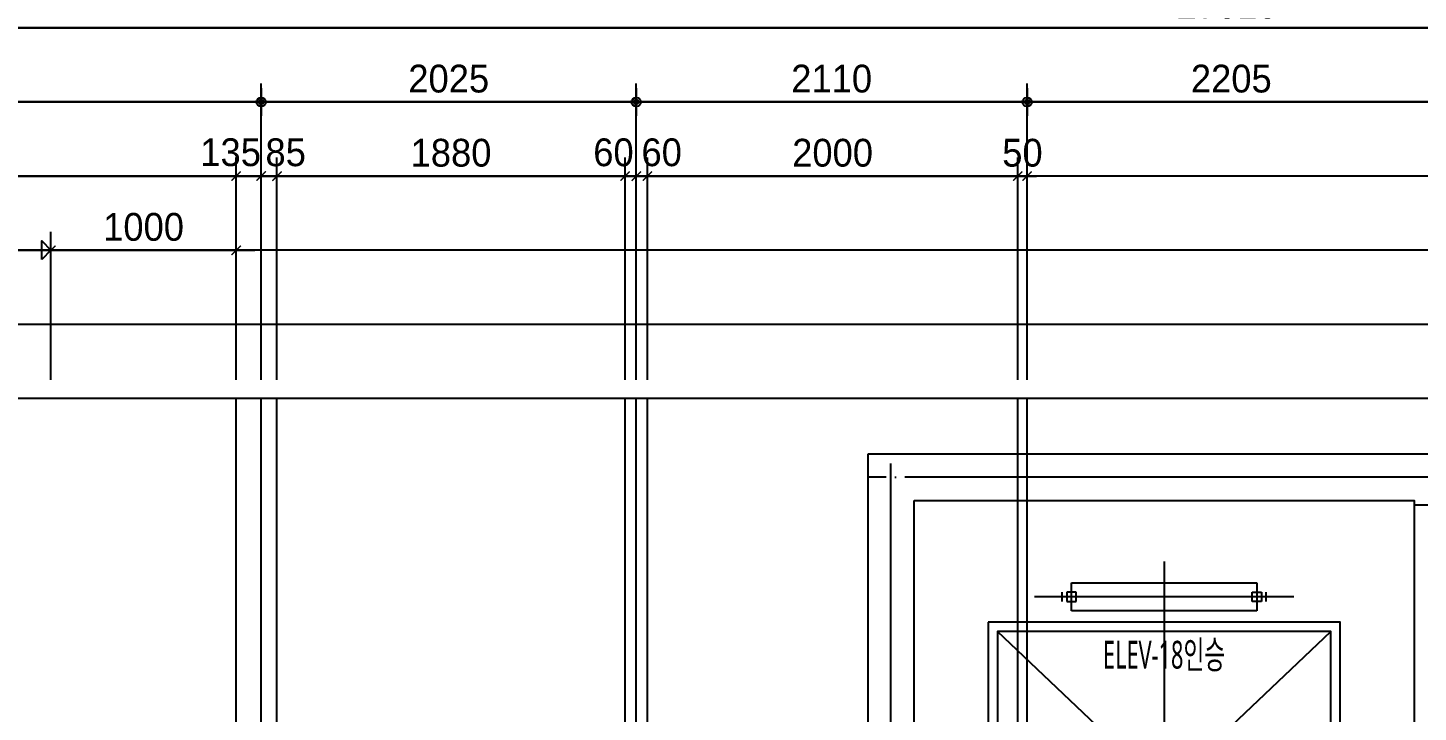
# Model space of a CAD drawing. Header units: millimetres. Extents: x -24416 to 92204, y -190080 to 23760.
# Drawn here: x 61866 to 69372, y -170225 to -166533 of the extents above; entities that cross this region are included whole.
import ezdxf
from ezdxf.enums import TextEntityAlignment as Align

# ---------------------------------------------------------------- set-up
doc = ezdxf.new("R2010")
doc.units = ezdxf.units.MM
doc.header["$LTSCALE"] = 50
doc.linetypes.add('AUDIT_D_220706163347-0', pattern=[0])
doc.linetypes.add('CEN', pattern=[62, 60, -1, 0, -1])
doc.layers.get('defpoints').update_dxf_attribs({"color": 139})
for name, color, linetype in [('AA-XXXX-DIMS', 7, 'Continuous'), ('ARDM', 7, 'Continuous'), ('CEN_CON', 1, 'CEN'), ('CONC', 2, 'Continuous'), ('DIM', 7, 'AUDIT_D_220706163347-0'), ('ELEV-ER', 4, 'Continuous')]:
    doc.layers.add(name, color=color, linetype=linetype)
doc.layers.add('AA-XXXX-MC', color=153, linetype='AUDIT_D_220706163347-0', plot=False)
doc.styles.add('HAUD01', font='Dotum.ttf')
doc.styles.add('맑은고딕', font='malgun.ttf', dxfattribs={"width": 0.9})
doc.dimstyles.new('DIM-50', dxfattribs={"dimscale": 50, "dimtxt": 3, "dimasz": 1, "dimexe": 2, "dimexo": 2, "dimgap": 1, "dimtad": 1, "dimdec": 0, "dimzin": 0, "dimdsep": 46, "dimtxsty": '맑은고딕', "dimblk1": 'DIMDOT', "dimblk2": 'DIMDOT', "dimsah": 1, "dimcen": 0.09, "dimdle": 2, "dimclrd": 7, "dimclre": 7, "dimclrt": 3, "dimadec": 0, "dimazin": 0, "dimtfac": 1, "dimtdec": 0, "dimtix": 1, "dimtmove": 2, "dimatfit": 3, "dimldrblk": 'DIMDOT', "dimfxl": 1, "dimtolj": 1, "dimtzin": 0, "dimarcsym": 0})
doc.dimstyles.new('MCDIM-50', dxfattribs={"dimscale": 50, "dimtxt": 3, "dimasz": 1, "dimexe": 2, "dimexo": 2, "dimgap": 1, "dimtad": 1, "dimdec": 0, "dimzin": 0, "dimdsep": 46, "dimtxsty": '맑은고딕', "dimblk1": 'ARCHTICK', "dimblk2": 'ARCHTICK', "dimsah": 1, "dimcen": 0.09, "dimdle": 2, "dimclrd": 7, "dimclre": 7, "dimclrt": 3, "dimadec": 0, "dimazin": 0, "dimtfac": 1, "dimtdec": 0, "dimtix": 1, "dimtmove": 2, "dimatfit": 3, "dimldrblk": 'ARCHTICK', "dimfxl": 1, "dimtolj": 1, "dimtzin": 0, "dimarcsym": 0})
doc.dimstyles.new('외부100-win', dxfattribs={"dimscale": 50, "dimtxt": 3, "dimasz": 1, "dimexe": 2, "dimexo": 2.5, "dimgap": 1.5, "dimtad": 1, "dimdec": 0, "dimzin": 0, "dimdsep": 46, "dimtxsty": '맑은고딕', "dimblk": 'DO2-2', "dimblk1": 'DO2-2', "dimblk2": 'DIMDOT', "dimcen": 0.09, "dimdle": 2, "dimclrd": 7, "dimclre": 7, "dimclrt": 3, "dimadec": 0, "dimazin": 0, "dimtfac": 1, "dimtdec": 0, "dimtix": 1, "dimtmove": 2, "dimatfit": 3, "dimldrblk": 'DO2-2', "dimfxl": 1, "dimtolj": 1, "dimtzin": 0, "dimarcsym": 0})

# ---------------------------------------------------------------- blocks, each defined once
blk = doc.blocks.new('ELE_17(비진입)')
at = {"layer": 'CONC', "extrusion": (0, 0, -1)}
for p, q in [((-570, -991.6), (-570, -1041.6)), ((570, -991.6), (570, -1041.6))]:
    blk.add_line(p, q, dxfattribs=at)
at = {"layer": 'defpoints'}
blk.add_lwpolyline([(-1350, 1558.4), (1350, 1558.4), (1350, -991.6), (-1350, -991.6)], close=True, dxfattribs=at)
at = {"layer": 'ELEV-ER', "color": 1, "extrusion": (0, 0, -1)}
for p, q in [((0, 1229.9), (0, -1227.1)), ((700, 1038.6), (-700, 1038.5)), ((-1150, 0), (1150, 0))]:
    blk.add_line(p, q, dxfattribs=at)
at = {"layer": 'ELEV-ER', "extrusion": (0, 0, -1)}
for p, q in [((-550, 1013.5), (-550, 1063.5)), ((-550, 1013.5), (-550, 1063.5)), ((-475, 1063.5), (-525, 1063.5)), ((-525, 1063.5), (-525, 1013.5)), ((-475, 1063.5), (-525, 1063.5)), ((-525, 1063.5), (-525, 1013.5)), ((-500, 1113.5), (500, 1113.6)), ((-500, 963.5), (-500, 1113.5)), ((-475, 1013.5), (-475, 1063.5)), ((-475, 1013.5), (-475, 1063.5)), ((475, 1013.6), (475, 1063.6)), ((475, 1063.6), (525, 1063.6)), ((500, 1113.6), (500, 963.6)), ((525, 1063.6), (525, 1013.6)), ((550, 1013.6), (550, 1063.6)), ((-525, 1013.5), (-475, 1013.5)), ((-525, 1013.5), (-475, 1013.5)), ((525, 1013.6), (475, 1013.6)), ((500, 963.6), (-500, 963.5)), ((-950, -898.6), (900, 851.4)), ((950, -898.6), (-900, 851.4)), ((-1105, 50), (-1105, -50)), ((-1005, 50), (-1005, -50)), ((1005, 50), (1005, -50)), ((1105, 50), (1105, -50)), ((-560, -818.7), (-560, -698.7)), ((-500, -698.7), (-500, -818.7)), ((500, -818.6), (500, -698.6)), ((560, -698.6), (560, -818.6)), ((-560.1, -818.6), (-500.1, -818.6)), ((-500, -818.7), (-560, -818.7)), ((560, -818.6), (500, -818.6)), ((-570, -991.6), (-545, -991.6)), ((-570, -1041.6), (-555, -1041.6)), ((-515, -991.6), (515, -991.6)), ((-515, -1041.6), (515, -1041.6)), ((545, -991.6), (570, -991.6)), ((555, -1041.6), (570, -1041.6))]:
    blk.add_line(p, q, dxfattribs=at)
for points in [[(950, 901.4), (950, -898.6), (-950, -898.6), (-950, 901.4)], [(542, -994.6), (518, -994.6), (518, -1038.6), (542, -1038.6), (542, -1026.6), (545, -1026.6), (545, -1041.6), (515, -1041.6), (515, -991.6), (545, -991.6), (545, -1006.6), (542, -1006.6)], [(-542, -994.6), (-518, -994.6), (-518, -1038.6), (-542, -1038.6), (-542, -1026.6), (-545, -1026.6), (-545, -1041.6), (-515, -1041.6), (-515, -991.6), (-545, -991.6), (-545, -1006.6), (-542, -1006.6)]]:
    blk.add_lwpolyline(points, close=True, dxfattribs=at)
blk.add_lwpolyline([(-500, -698.6), (-900, -698.6), (-900, 851.4), (900, 851.4), (900, -698.6), (500, -698.7)], dxfattribs=at)
at = {"layer": 'ELEV-ER'}
for points in [[(-550, -875.7), (550, -875.7), (550, -835.7), (-550, -835.7)], [(-550, -960.7), (550, -960.7), (550, -920.7), (-550, -920.7)], [(-555, -1041.6), (-545, -1041.6), (-545, -1031.6), (-555, -1031.6)], [(555, -1041.6), (545, -1041.6), (545, -1031.6), (555, -1031.6)]]:
    blk.add_lwpolyline(points, close=True, dxfattribs=at)
at = {"layer": 'defpoints', "extrusion": (0, 0, -1), "style": '맑은고딕', "text_generation_flag": 2, "width": 0.6}
blk.add_text('ELEV-18인승', height=150, dxfattribs=at).set_placement((0, 801.3), align=Align.TOP_CENTER)
blk = doc.blocks.new('CO-101-23F', base_point=(132164.9, -37223.7))
at = {"layer": 'CEN_CON'}
for p, q in [((135299.9, -35423.7), (135299.9, -32373.7)), ((138374.9, -32498.7), (135174.9, -32498.7)), ((144914.9, -32648.7), (138124.9, -32648.7))]:
    blk.add_line(p, q, dxfattribs=at)
at = {"layer": 'CONC', "color": 2}
for p, q in [((135174.9, -32373.7), (135174.9, -35423.7)), ((138374.9, -32373.7), (135174.9, -32373.7)), ((135424.9, -35173.7), (135424.9, -32623.7)), ((135424.9, -32623.7), (138124.9, -32623.7)), ((138124.9, -32623.7), (138124.9, -35173.7))]:
    blk.add_line(p, q, dxfattribs=at)
blk.add_blockref('ELE_17(비진입)', (136774.9, -34182.1))
blk = doc.blocks.new('DO2-2')
at = {"layer": 'ARDM'}
blk.add_line((0, 0), (-2, 0), dxfattribs=at)
blk.add_lwpolyline([(-1, -1), (-1, 1), (0, 0)], close=True, dxfattribs=at)
blk = doc.blocks.new('*D161')
at = {"layer": 'defpoints', "color": 0, "linetype": 'ByBlock', "transparency": 16777216}
for p in [(11836.9, -191493), (10636.9, -192293), (11836.9, -192293)]:
    blk.add_point(p, dxfattribs=at)
at = {"layer": 'DIM', "color": 7, "linetype": 'ByBlock', "lineweight": -2, "transparency": 16777216}
for p, q in [((10636.9, -192168), (10636.9, -191393)), ((11836.9, -192168), (11836.9, -191393)), ((10686.9, -191493), (11786.9, -191493))]:
    blk.add_line(p, q, dxfattribs=at)
at = {"layer": 'DIM', "color": 7, "linetype": 'ByBlock', "lineweight": -2, "transparency": 16777216, "xscale": 50, "yscale": 50, "zscale": 50, "rotation": 180}
blk.add_blockref('DO2-2', (10636.9, -191493), dxfattribs=at)
at = {"layer": 'DIM', "color": 7, "linetype": 'ByBlock', "lineweight": -2, "transparency": 16777216, "xscale": 50, "yscale": 50, "zscale": 50}
blk.add_blockref('DO2-2', (11836.9, -191493), dxfattribs=at)
at = {"layer": 'DIM', "color": 3, "linetype": 'ByBlock', "transparency": 16777216, "insert": (11236.9, -191342.9), "char_height": 150, "attachment_point": 5, "style": 'HAUD01'}
blk.add_mtext('\\A1;1200', dxfattribs=at)
blk = doc.blocks.new('DIMDOT')
at = {"layer": 'AA-XXXX-DIMS'}
for p, q in [((-1.5, 0), (1.5, 0)), ((0, -1.5), (0, 1.5))]:
    blk.add_line(p, q, dxfattribs=at)
for radius in [0.5, 0.25]:
    blk.add_circle((0, 0), radius, dxfattribs=at)
blk = doc.blocks.new('_ArchTick')
at = {"color": 0, "linetype": 'ByBlock', "const_width": 0.15}
blk.add_lwpolyline([(-0.5, -0.5), (0.5, 0.5)], dxfattribs=at)
blk = doc.blocks.new('*D162')
at = {"layer": 'defpoints', "color": 0, "linetype": 'ByBlock', "transparency": 16777216}
for p in [(12836.9, -191493), (11836.9, -192293), (12836.9, -192293)]:
    blk.add_point(p, dxfattribs=at)
at = {"layer": 'DIM', "color": 7, "linetype": 'ByBlock', "lineweight": -2, "transparency": 16777216}
for p, q in [((11836.9, -192193), (11836.9, -191393)), ((12836.9, -192193), (12836.9, -191393)), ((11736.9, -191493), (12936.9, -191493))]:
    blk.add_line(p, q, dxfattribs=at)
at = {"layer": 'DIM', "color": 7, "linetype": 'ByBlock', "lineweight": -2, "transparency": 16777216, "xscale": 50, "yscale": 50, "zscale": 50, "rotation": 180}
blk.add_blockref('_ArchTick', (11836.9, -191493), dxfattribs=at)
at = {"layer": 'DIM', "color": 7, "linetype": 'ByBlock', "lineweight": -2, "transparency": 16777216, "xscale": 50, "yscale": 50, "zscale": 50}
blk.add_blockref('_ArchTick', (12836.9, -191493), dxfattribs=at)
at = {"layer": 'DIM', "color": 3, "linetype": 'ByBlock', "transparency": 16777216, "insert": (12336.9, -191367.9), "char_height": 150, "attachment_point": 5, "style": 'HAUD01'}
blk.add_mtext('\\A1;1000', dxfattribs=at)
blk = doc.blocks.new('*D165')
at = {"layer": 'defpoints', "color": 0, "transparency": 16777216}
for p in [(12971.9, -190693), (9231.9, -192293), (12971.9, -192293)]:
    blk.add_point(p, dxfattribs=at)
at = {"layer": 'DIM', "color": 7, "lineweight": -2, "transparency": 16777216}
for p, q in [((9231.9, -192193), (9231.9, -190593)), ((12971.9, -192193), (12971.9, -190593)), ((9281.9, -190693), (12921.9, -190693))]:
    blk.add_line(p, q, dxfattribs=at)
at = {"layer": 'DIM', "color": 7, "lineweight": -2, "transparency": 16777216, "xscale": 50, "yscale": 50, "zscale": 50, "rotation": 180}
blk.add_blockref('DIMDOT', (9231.9, -190693), dxfattribs=at)
at = {"layer": 'DIM', "color": 7, "lineweight": -2, "transparency": 16777216, "xscale": 50, "yscale": 50, "zscale": 50}
blk.add_blockref('DIMDOT', (12971.9, -190693), dxfattribs=at)
at = {"layer": 'DIM', "color": 3, "transparency": 16777216, "insert": (11101.9, -190567.9), "char_height": 150, "attachment_point": 5, "style": 'HAUD01'}
blk.add_mtext('\\A1;3740', dxfattribs=at)
blk = doc.blocks.new('*D166')
at = {"layer": 'defpoints', "color": 0, "transparency": 16777216}
for p in [(14996.9, -190693), (12971.9, -192293), (14996.9, -192293)]:
    blk.add_point(p, dxfattribs=at)
at = {"layer": 'DIM', "color": 7, "lineweight": -2, "transparency": 16777216}
for p, q in [((12971.9, -192193), (12971.9, -190593)), ((14996.9, -192193), (14996.9, -190593)), ((13021.9, -190693), (14946.9, -190693))]:
    blk.add_line(p, q, dxfattribs=at)
at = {"layer": 'DIM', "color": 7, "lineweight": -2, "transparency": 16777216, "xscale": 50, "yscale": 50, "zscale": 50, "rotation": 180}
blk.add_blockref('DIMDOT', (12971.9, -190693), dxfattribs=at)
at = {"layer": 'DIM', "color": 7, "lineweight": -2, "transparency": 16777216, "xscale": 50, "yscale": 50, "zscale": 50}
blk.add_blockref('DIMDOT', (14996.9, -190693), dxfattribs=at)
at = {"layer": 'DIM', "color": 3, "transparency": 16777216, "insert": (13984.4, -190567.9), "char_height": 150, "attachment_point": 5, "style": 'HAUD01'}
blk.add_mtext('\\A1;2025', dxfattribs=at)
blk = doc.blocks.new('*D167')
at = {"layer": 'defpoints', "color": 0, "transparency": 16777216}
for p in [(17106.9, -190693), (14996.9, -192293), (17106.9, -192293)]:
    blk.add_point(p, dxfattribs=at)
at = {"layer": 'DIM', "color": 7, "lineweight": -2, "transparency": 16777216}
for p, q in [((14996.9, -192193), (14996.9, -190593)), ((17106.9, -192193), (17106.9, -190593)), ((15046.9, -190693), (17056.9, -190693))]:
    blk.add_line(p, q, dxfattribs=at)
at = {"layer": 'DIM', "color": 7, "lineweight": -2, "transparency": 16777216, "xscale": 50, "yscale": 50, "zscale": 50, "rotation": 180}
blk.add_blockref('DIMDOT', (14996.9, -190693), dxfattribs=at)
at = {"layer": 'DIM', "color": 7, "lineweight": -2, "transparency": 16777216, "xscale": 50, "yscale": 50, "zscale": 50}
blk.add_blockref('DIMDOT', (17106.9, -190693), dxfattribs=at)
at = {"layer": 'DIM', "color": 3, "transparency": 16777216, "insert": (16051.9, -190567.9), "char_height": 150, "attachment_point": 5, "style": 'HAUD01'}
blk.add_mtext('\\A1;2110', dxfattribs=at)
blk = doc.blocks.new('*D168')
at = {"layer": 'defpoints', "color": 0, "transparency": 16777216}
for p in [(19311.9, -190693), (17106.9, -192293), (19311.9, -192293)]:
    blk.add_point(p, dxfattribs=at)
at = {"layer": 'DIM', "color": 7, "lineweight": -2, "transparency": 16777216}
for p, q in [((17106.9, -192193), (17106.9, -190593)), ((19311.9, -192193), (19311.9, -190593)), ((17156.9, -190693), (19261.9, -190693))]:
    blk.add_line(p, q, dxfattribs=at)
at = {"layer": 'DIM', "color": 7, "lineweight": -2, "transparency": 16777216, "xscale": 50, "yscale": 50, "zscale": 50, "rotation": 180}
blk.add_blockref('DIMDOT', (17106.9, -190693), dxfattribs=at)
at = {"layer": 'DIM', "color": 7, "lineweight": -2, "transparency": 16777216, "xscale": 50, "yscale": 50, "zscale": 50}
blk.add_blockref('DIMDOT', (19311.9, -190693), dxfattribs=at)
at = {"layer": 'DIM', "color": 3, "transparency": 16777216, "insert": (18209.4, -190567.9), "char_height": 150, "attachment_point": 5, "style": 'HAUD01'}
blk.add_mtext('\\A1;2205', dxfattribs=at)
blk = doc.blocks.new('*D175')
at = {"layer": 'defpoints', "color": 0, "transparency": 16777216}
for p in [(31691.9, -190293), (4681.9, -192293), (31691.9, -192293)]:
    blk.add_point(p, dxfattribs=at)
at = {"layer": 'DIM', "color": 7, "lineweight": -2, "transparency": 16777216}
for p, q in [((4681.9, -192193), (4681.9, -190193)), ((31691.9, -192193), (31691.9, -190193)), ((4731.9, -190293), (31641.9, -190293))]:
    blk.add_line(p, q, dxfattribs=at)
at = {"layer": 'DIM', "color": 7, "lineweight": -2, "transparency": 16777216, "xscale": 50, "yscale": 50, "zscale": 50, "rotation": 180}
blk.add_blockref('DIMDOT', (4681.9, -190293), dxfattribs=at)
at = {"layer": 'DIM', "color": 7, "lineweight": -2, "transparency": 16777216, "xscale": 50, "yscale": 50, "zscale": 50}
blk.add_blockref('DIMDOT', (31691.9, -190293), dxfattribs=at)
at = {"layer": 'DIM', "color": 3, "transparency": 16777216, "insert": (18186.9, -190167.9), "char_height": 150, "attachment_point": 5, "style": 'HAUD01'}
blk.add_mtext('\\A1;27010', dxfattribs=at)
blk = doc.blocks.new('*D180')
at = {"layer": 'defpoints', "color": 0, "linetype": 'ByBlock', "transparency": 16777216}
for p in [(12836.9, -191093), (9436.9, -192293), (12836.9, -192293)]:
    blk.add_point(p, dxfattribs=at)
at = {"layer": 'DIM', "color": 7, "linetype": 'ByBlock', "lineweight": -2, "transparency": 16777216}
for p, q in [((9436.9, -192193), (9436.9, -190993)), ((12836.9, -192193), (12836.9, -190993)), ((9336.9, -191093), (12936.9, -191093))]:
    blk.add_line(p, q, dxfattribs=at)
at = {"layer": 'DIM', "color": 7, "linetype": 'ByBlock', "lineweight": -2, "transparency": 16777216, "xscale": 50, "yscale": 50, "zscale": 50, "rotation": 180}
blk.add_blockref('_ArchTick', (9436.9, -191093), dxfattribs=at)
at = {"layer": 'DIM', "color": 7, "linetype": 'ByBlock', "lineweight": -2, "transparency": 16777216, "xscale": 50, "yscale": 50, "zscale": 50}
blk.add_blockref('_ArchTick', (12836.9, -191093), dxfattribs=at)
at = {"layer": 'DIM', "color": 3, "linetype": 'ByBlock', "transparency": 16777216, "insert": (11136.9, -190967.9), "char_height": 150, "attachment_point": 5, "style": 'HAUD01'}
blk.add_mtext('\\A1;3400', dxfattribs=at)
blk = doc.blocks.new('*D181')
at = {"layer": 'defpoints', "color": 0, "linetype": 'ByBlock', "transparency": 16777216}
for p in [(12971.9, -191093), (12836.9, -192293), (12971.9, -192293)]:
    blk.add_point(p, dxfattribs=at)
at = {"layer": 'DIM', "color": 7, "linetype": 'ByBlock', "lineweight": -2, "transparency": 16777216}
for p, q in [((12836.9, -192193), (12836.9, -190993)), ((12971.9, -192193), (12971.9, -190993)), ((12736.9, -191093), (13071.9, -191093))]:
    blk.add_line(p, q, dxfattribs=at)
at = {"layer": 'DIM', "color": 7, "linetype": 'ByBlock', "lineweight": -2, "transparency": 16777216, "xscale": 50, "yscale": 50, "zscale": 50, "rotation": 180}
blk.add_blockref('_ArchTick', (12836.9, -191093), dxfattribs=at)
at = {"layer": 'DIM', "color": 7, "linetype": 'ByBlock', "lineweight": -2, "transparency": 16777216, "xscale": 50, "yscale": 50, "zscale": 50}
blk.add_blockref('_ArchTick', (12971.9, -191093), dxfattribs=at)
at = {"layer": 'DIM', "color": 3, "linetype": 'ByBlock', "transparency": 16777216, "insert": (12807, -190965.1), "char_height": 150, "attachment_point": 5, "style": 'HAUD01'}
blk.add_mtext('\\A1;135', dxfattribs=at)
blk = doc.blocks.new('*D182')
at = {"layer": 'defpoints', "color": 0, "linetype": 'ByBlock', "transparency": 16777216}
for p in [(13056.9, -191093), (12971.9, -192293), (13056.9, -192293)]:
    blk.add_point(p, dxfattribs=at)
at = {"layer": 'DIM', "color": 7, "linetype": 'ByBlock', "lineweight": -2, "transparency": 16777216}
for p, q in [((12971.9, -192193), (12971.9, -190993)), ((13056.9, -192193), (13056.9, -190993)), ((12971.9, -191093), (12921.9, -191093)), ((12971.9, -191093), (13056.9, -191093)), ((13056.9, -191093), (13106.9, -191093))]:
    blk.add_line(p, q, dxfattribs=at)
at = {"layer": 'DIM', "color": 7, "linetype": 'ByBlock', "lineweight": -2, "transparency": 16777216, "xscale": 50, "yscale": 50, "zscale": 50}
blk.add_blockref('_ArchTick', (12971.9, -191093), dxfattribs=at)
at = {"layer": 'DIM', "color": 7, "linetype": 'ByBlock', "lineweight": -2, "transparency": 16777216, "xscale": 50, "yscale": 50, "zscale": 50, "rotation": 180}
blk.add_blockref('_ArchTick', (13056.9, -191093), dxfattribs=at)
at = {"layer": 'DIM', "color": 3, "linetype": 'ByBlock', "transparency": 16777216, "insert": (13104.2, -190965.5), "char_height": 150, "attachment_point": 5, "style": 'HAUD01'}
blk.add_mtext('\\A1;85', dxfattribs=at)
blk = doc.blocks.new('*D183')
at = {"layer": 'defpoints', "color": 0, "linetype": 'ByBlock', "transparency": 16777216}
for p in [(14936.9, -191093), (13056.9, -192293), (14936.9, -192293)]:
    blk.add_point(p, dxfattribs=at)
at = {"layer": 'DIM', "color": 7, "linetype": 'ByBlock', "lineweight": -2, "transparency": 16777216}
for p, q in [((13056.9, -192193), (13056.9, -190993)), ((14936.9, -192193), (14936.9, -190993)), ((12956.9, -191093), (15036.9, -191093))]:
    blk.add_line(p, q, dxfattribs=at)
at = {"layer": 'DIM', "color": 7, "linetype": 'ByBlock', "lineweight": -2, "transparency": 16777216, "xscale": 50, "yscale": 50, "zscale": 50, "rotation": 180}
blk.add_blockref('_ArchTick', (13056.9, -191093), dxfattribs=at)
at = {"layer": 'DIM', "color": 7, "linetype": 'ByBlock', "lineweight": -2, "transparency": 16777216, "xscale": 50, "yscale": 50, "zscale": 50}
blk.add_blockref('_ArchTick', (14936.9, -191093), dxfattribs=at)
at = {"layer": 'DIM', "color": 3, "linetype": 'ByBlock', "transparency": 16777216, "insert": (13996.9, -190967.9), "char_height": 150, "attachment_point": 5, "style": 'HAUD01'}
blk.add_mtext('\\A1;1880', dxfattribs=at)
blk = doc.blocks.new('*D184')
at = {"layer": 'defpoints', "color": 0, "linetype": 'ByBlock', "transparency": 16777216}
for p in [(14996.9, -191093), (14936.9, -192293), (14996.9, -192293)]:
    blk.add_point(p, dxfattribs=at)
at = {"layer": 'DIM', "color": 7, "linetype": 'ByBlock', "lineweight": -2, "transparency": 16777216}
for p, q in [((14936.9, -192193), (14936.9, -190993)), ((14996.9, -192193), (14996.9, -190993)), ((14936.9, -191093), (14886.9, -191093)), ((14936.9, -191093), (14996.9, -191093)), ((14996.9, -191093), (15046.9, -191093))]:
    blk.add_line(p, q, dxfattribs=at)
at = {"layer": 'DIM', "color": 7, "linetype": 'ByBlock', "lineweight": -2, "transparency": 16777216, "xscale": 50, "yscale": 50, "zscale": 50}
blk.add_blockref('_ArchTick', (14936.9, -191093), dxfattribs=at)
at = {"layer": 'DIM', "color": 7, "linetype": 'ByBlock', "lineweight": -2, "transparency": 16777216, "xscale": 50, "yscale": 50, "zscale": 50, "rotation": 180}
blk.add_blockref('_ArchTick', (14996.9, -191093), dxfattribs=at)
at = {"layer": 'DIM', "color": 3, "linetype": 'ByBlock', "transparency": 16777216, "insert": (14873.8, -190965.5), "char_height": 150, "attachment_point": 5, "style": 'HAUD01'}
blk.add_mtext('\\A1;60', dxfattribs=at)
blk = doc.blocks.new('*D185')
at = {"layer": 'defpoints', "color": 0, "linetype": 'ByBlock', "transparency": 16777216}
for p in [(15056.9, -191093), (14996.9, -192293), (15056.9, -192293)]:
    blk.add_point(p, dxfattribs=at)
at = {"layer": 'DIM', "color": 7, "linetype": 'ByBlock', "lineweight": -2, "transparency": 16777216}
for p, q in [((14996.9, -192193), (14996.9, -190993)), ((15056.9, -192193), (15056.9, -190993)), ((14996.9, -191093), (14946.9, -191093)), ((14996.9, -191093), (15056.9, -191093)), ((15056.9, -191093), (15106.9, -191093))]:
    blk.add_line(p, q, dxfattribs=at)
at = {"layer": 'DIM', "color": 7, "linetype": 'ByBlock', "lineweight": -2, "transparency": 16777216, "xscale": 50, "yscale": 50, "zscale": 50}
blk.add_blockref('_ArchTick', (14996.9, -191093), dxfattribs=at)
at = {"layer": 'DIM', "color": 7, "linetype": 'ByBlock', "lineweight": -2, "transparency": 16777216, "xscale": 50, "yscale": 50, "zscale": 50, "rotation": 180}
blk.add_blockref('_ArchTick', (15056.9, -191093), dxfattribs=at)
at = {"layer": 'DIM', "color": 3, "linetype": 'ByBlock', "transparency": 16777216, "insert": (15134.1, -190965.5), "char_height": 150, "attachment_point": 5, "style": 'HAUD01'}
blk.add_mtext('\\A1;60', dxfattribs=at)
blk = doc.blocks.new('*D186')
at = {"layer": 'defpoints', "color": 0, "linetype": 'ByBlock', "transparency": 16777216}
for p in [(17056.9, -191093), (15056.9, -192293), (17056.9, -192293)]:
    blk.add_point(p, dxfattribs=at)
at = {"layer": 'DIM', "color": 7, "linetype": 'ByBlock', "lineweight": -2, "transparency": 16777216}
for p, q in [((15056.9, -192193), (15056.9, -190993)), ((17056.9, -192193), (17056.9, -190993)), ((14956.9, -191093), (17156.9, -191093))]:
    blk.add_line(p, q, dxfattribs=at)
at = {"layer": 'DIM', "color": 7, "linetype": 'ByBlock', "lineweight": -2, "transparency": 16777216, "xscale": 50, "yscale": 50, "zscale": 50, "rotation": 180}
blk.add_blockref('_ArchTick', (15056.9, -191093), dxfattribs=at)
at = {"layer": 'DIM', "color": 7, "linetype": 'ByBlock', "lineweight": -2, "transparency": 16777216, "xscale": 50, "yscale": 50, "zscale": 50}
blk.add_blockref('_ArchTick', (17056.9, -191093), dxfattribs=at)
at = {"layer": 'DIM', "color": 3, "linetype": 'ByBlock', "transparency": 16777216, "insert": (16056.9, -190967.9), "char_height": 150, "attachment_point": 5, "style": 'HAUD01'}
blk.add_mtext('\\A1;2000', dxfattribs=at)
blk = doc.blocks.new('*D187')
at = {"layer": 'defpoints', "color": 0, "linetype": 'ByBlock', "transparency": 16777216}
for p in [(17106.9, -191093), (17056.9, -192293), (17106.9, -192293)]:
    blk.add_point(p, dxfattribs=at)
at = {"layer": 'DIM', "color": 7, "linetype": 'ByBlock', "lineweight": -2, "transparency": 16777216}
for p, q in [((17056.9, -192193), (17056.9, -190993)), ((17106.9, -192193), (17106.9, -190993)), ((17056.9, -191093), (17006.9, -191093)), ((17056.9, -191093), (17106.9, -191093)), ((17106.9, -191093), (17156.9, -191093))]:
    blk.add_line(p, q, dxfattribs=at)
at = {"layer": 'DIM', "color": 7, "linetype": 'ByBlock', "lineweight": -2, "transparency": 16777216, "xscale": 50, "yscale": 50, "zscale": 50}
blk.add_blockref('_ArchTick', (17056.9, -191093), dxfattribs=at)
at = {"layer": 'DIM', "color": 7, "linetype": 'ByBlock', "lineweight": -2, "transparency": 16777216, "xscale": 50, "yscale": 50, "zscale": 50, "rotation": 180}
blk.add_blockref('_ArchTick', (17106.9, -191093), dxfattribs=at)
at = {"layer": 'DIM', "color": 3, "linetype": 'ByBlock', "transparency": 16777216, "insert": (17081.9, -190967.9), "char_height": 150, "attachment_point": 5, "style": 'HAUD01'}
blk.add_mtext('\\A1;50', dxfattribs=at)
blk = doc.blocks.new('DIM-1108')
at = {"layer": 'DIM'}
for base, p1, p2, picture, middle in [((31691.9, -190293), (4681.9, -192293), (31691.9, -192293), '*D175', (18186.9, -190167.9)), ((12971.9, -190693), (9231.9, -192293), (12971.9, -192293), '*D165', (11101.9, -190567.9)), ((14996.9, -190693), (12971.9, -192293), (14996.9, -192293), '*D166', (13984.4, -190567.9)), ((17106.9, -190693), (14996.9, -192293), (17106.9, -192293), '*D167', (16051.9, -190567.9)), ((19311.9, -190693), (17106.9, -192293), (19311.9, -192293), '*D168', (18209.4, -190567.9))]:
    dim = blk.add_linear_dim(base=base, p1=p1, p2=p2, dimstyle='DIM-50', override={"dimscale": 50, "dimtxsty": 'HAUD01'}, dxfattribs=at)
    dim.commit()
    dim.dimension.update_dxf_attribs({"geometry": picture, "text_midpoint": middle})
at = {"layer": 'DIM', "linetype": 'ByBlock'}
for base, p1, p2, dimstyle, picture, middle in [((12836.9, -191093), (9436.9, -192293), (12836.9, -192293), 'MCDIM-50', '*D180', (11136.9, -190967.9)), ((14936.9, -191093), (13056.9, -192293), (14936.9, -192293), 'MCDIM-50', '*D183', (13996.9, -190967.9)), ((17056.9, -191093), (15056.9, -192293), (17056.9, -192293), 'MCDIM-50', '*D186', (16056.9, -190967.9)), ((17106.9, -191093), (17056.9, -192293), (17106.9, -192293), 'MCDIM-50', '*D187', (17081.9, -190967.9)), ((11836.9, -191493), (10636.9, -192293), (11836.9, -192293), '외부100-win', '*D161', (11236.9, -191342.9)), ((12836.9, -191493), (11836.9, -192293), (12836.9, -192293), 'MCDIM-50', '*D162', (12336.9, -191367.9))]:
    dim = blk.add_linear_dim(base=base, p1=p1, p2=p2, dimstyle=dimstyle, override={"dimtxsty": 'HAUD01'}, dxfattribs=at)
    dim.commit()
    dim.dimension.update_dxf_attribs({"geometry": picture, "text_midpoint": middle})
for base, p1, p2, picture, middle in [((12971.9, -191093), (12836.9, -192293), (12971.9, -192293), '*D181', (12807, -190965.1)), ((13056.9, -191093), (12971.9, -192293), (13056.9, -192293), '*D182', (13104.2, -190965.5)), ((14996.9, -191093), (14936.9, -192293), (14996.9, -192293), '*D184', (14873.8, -190965.5)), ((15056.9, -191093), (14996.9, -192293), (15056.9, -192293), '*D185', (15134.1, -190965.5))]:
    dim = blk.add_linear_dim(base=base, p1=p1, p2=p2, dimstyle='MCDIM-50', override={"dimtxsty": 'HAUD01'}, dxfattribs=at)
    dim.commit()
    dim.dimension.update_dxf_attribs({"geometry": picture, "text_midpoint": middle, "dimtype": 128})

msp = doc.modelspace()

# ---------------------------------------------------------------- linework, layer by layer
at = {"layer": 'AA-XXXX-MC'}
for p, q in [((62990.8, -170623), (62990.8, -168533)), ((63210.8, -173970.5), (63210.8, -168533)), ((65090.8, -173683), (65090.8, -168533)), ((65210.8, -173683), (65210.8, -168533)), ((67210.8, -173683), (67210.8, -168533))]:
    msp.add_line(p, q, dxfattribs=at)
at = {"layer": 'CEN_CON'}
for p, q in [((63125.8, -170623), (63125.8, -168533)), ((65150.8, -173683), (65150.8, -168533)), ((67260.8, -173683), (67260.8, -168533))]:
    msp.add_line(p, q, dxfattribs=at)
at = {"layer": 'defpoints'}
for points in [[(86965.8, -166533), (52230.8, -166533), (52230.8, -183258), (86965.8, -183258)], [(86565.8, -166933), (52630.8, -166933), (52630.8, -182858), (86565.8, -182858)], [(86165.8, -167333), (53030.8, -167333), (53030.8, -182458), (86165.8, -182458)], [(85765.8, -167733), (53430.8, -167733), (53430.8, -182058), (85765.8, -182058)], [(85365.8, -168133), (53830.8, -168133), (53830.8, -181658), (85365.8, -181658)], [(84965.8, -168533), (54230.8, -168533), (54230.8, -181258), (84965.8, -181258)]]:
    msp.add_lwpolyline(points, close=True, dxfattribs=at)

# ---------------------------------------------------------------- block references
for name, p in [('DIM-1108', (50153.9, 23760)), ('CO-101-23F', (63390.8, -173683))]:
    msp.add_blockref(name, p)

doc.saveas('drawing.dxf')
